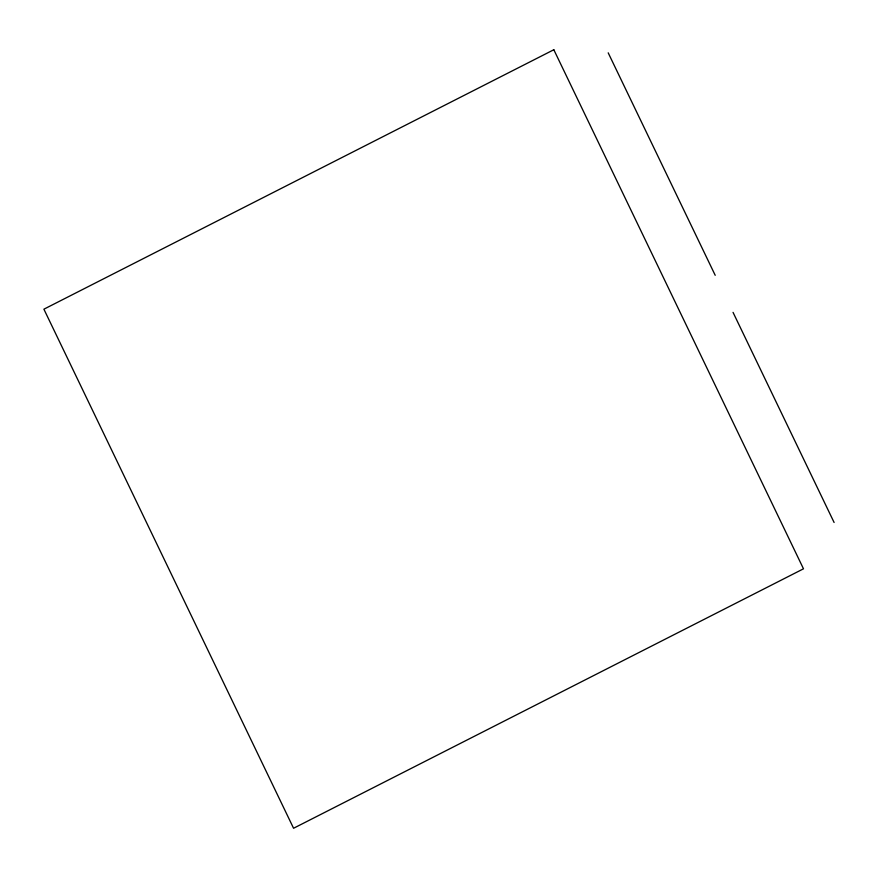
<?xml version="1.0" encoding="UTF-8"?>
<svg xmlns="http://www.w3.org/2000/svg" width="878" height="878" viewBox="0 0 878 878"><rect width="100%" height="100%" fill="white"/><g stroke="black" fill="none" stroke-linecap="round" stroke-linejoin="round"><path stroke-width="1.32" d="M608.202 52.834L715.208 275.297M733.042 312.37L834.1 522.476M553.82 49.739L43.9 309.188L293.57 828.261L803.491 568.812L553.82 49.739"/></g></svg>
